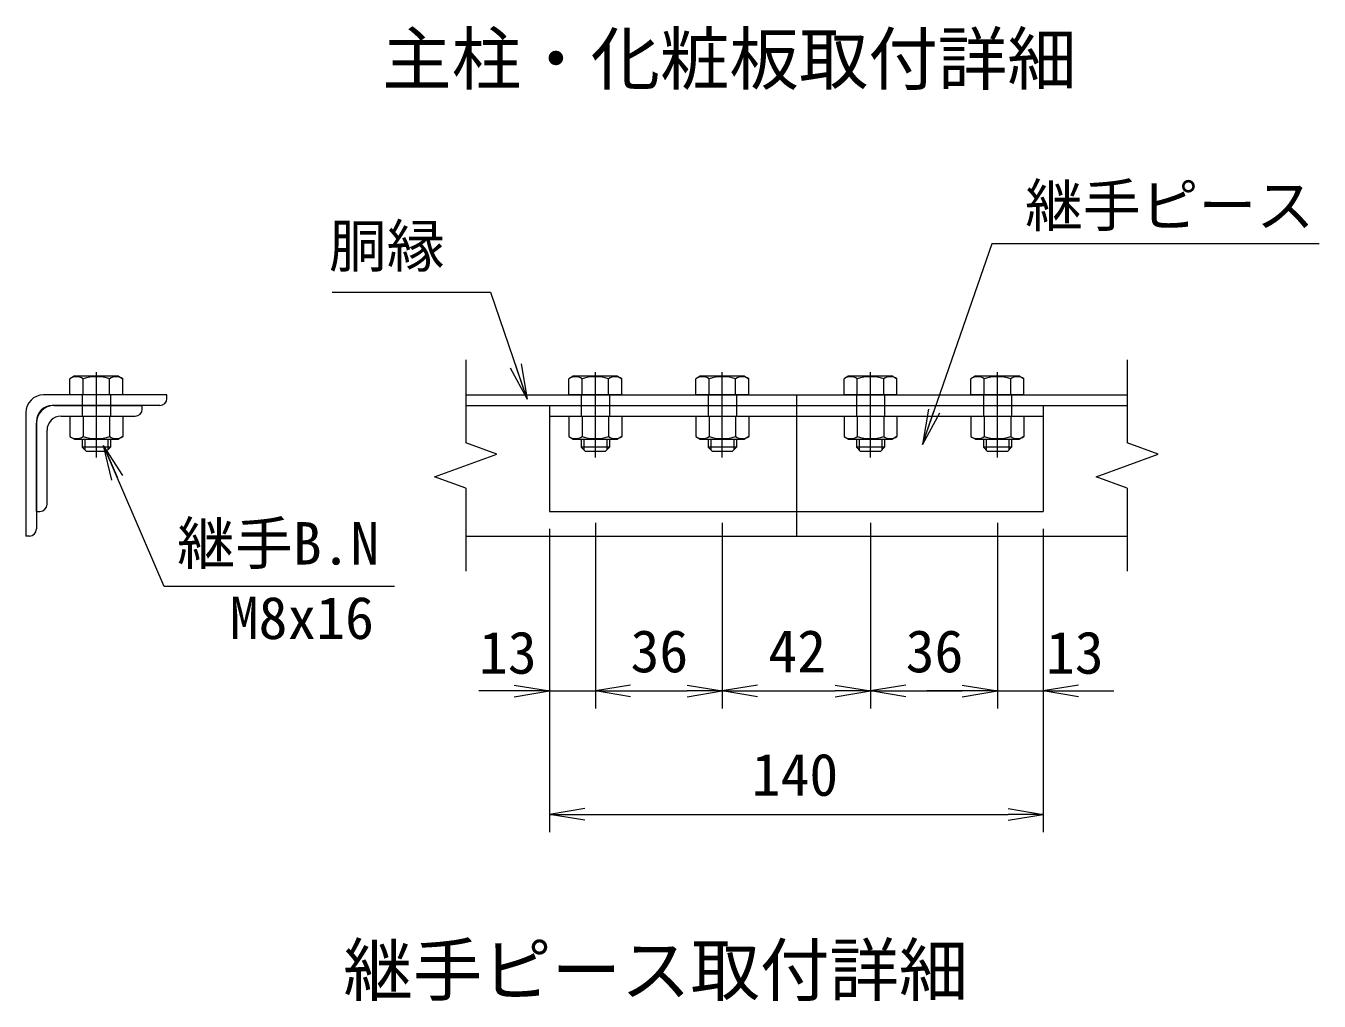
# Model space of a CAD drawing. Units: millimetres, scale not verified, with parts at other scales. Extents: x -4200 to 4200, y -2970 to 2970.
# Drawn here: x 832 to 2299, y 380 to 1486 of the extents above; entities that cross this region are included whole.
import ezdxf
from ezdxf.enums import TextEntityAlignment as Align

# ---------------------------------------------------------------- set-up
doc = ezdxf.new("R2010")
doc.units = ezdxf.units.MM
doc.header["$LTSCALE"] = 15
doc.linetypes.add('LONG_CHAIN', pattern=[21, 18, -1, 1, -1])
doc.linetypes.add('LONG_DASHED2', pattern=[13, 12, -1])
for name, color, linetype, lineweight in [('0-0_D-STR1', 1, 'Continuous', 9), ('0-1_D-BMK', 2, 'LONG_CHAIN', 9), ('0-4_D-STR-DIM', 7, 'Continuous', 9), ('0-5_0', 7, 'Continuous', 9), ('0-6_D-STR-TXT', 7, 'Continuous', 9), ('0-9_D-STR3', 3, 'Continuous', 9)]:
    doc.layers.add(name, color=color, linetype=linetype, lineweight=lineweight)
doc.layers.add('0-7_D-TTL-TXT', color=7, linetype='Continuous')
doc.styles.add('ＭＳ ゴシック', font='')
doc.styles.get('ＭＳ ゴシック').set_extended_font_data('MS Gothic')

# ---------------------------------------------------------------- blocks, each defined once
blk = doc.blocks.new('_Open')
at = {"layer": '0-5_0'}
blk.add_line((-15, 2.5), (0, 0), dxfattribs=at)
blk.add_lwpolyline([(-15, -2.5), (0, 0), (-15, 0)], dxfattribs=at)

msp = doc.modelspace()

# ---------------------------------------------------------------- linework, layer by layer
at = {"layer": '0-0_D-STR1'}
for p, q in [((992.09, 1067.06), (852.09, 1067.06)), ((992.09, 1063.06), (992.09, 1067.06)), ((1330.86, 1067.06), (2080.86, 1067.06)), ((1705.86, 1067.06), (1705.86, 1055.06)), ((832.09, 1047.06), (832.09, 907.06)), ((984.09, 1055.06), (862.09, 1055.06)), ((1330.86, 1055.06), (2080.86, 1055.06)), ((844.09, 1037.06), (844.09, 915.06)), ((1705.86, 935.06), (1705.86, 907.06)), ((836.09, 907.06), (832.09, 907.06)), ((1330.86, 907.06), (2080.86, 907.06))]:
    msp.add_line(p, q, dxfattribs=at)
at = {"layer": '0-0_D-STR1', "color": 4, "linetype": 'LONG_DASHED2'}
msp.add_line((1705.86, 1055.06), (1705.86, 935.06), dxfattribs=at)
at = {"layer": '0-0_D-STR1'}
for centre, radius, start, end in [((852.09, 1047.06), 20, 90, 180), ((984.09, 1063.06), 8, 270, 0), ((862.09, 1037.06), 18, 90, 180), ((836.09, 915.06), 8, 270, 0)]:
    msp.add_arc(centre, radius, start, end, dxfattribs=at)
at = {"layer": '0-1_D-BMK'}
for p, q in [((912.09, 996.26), (912.09, 1093.06)), ((1477.86, 996.26), (1477.86, 1093.06)), ((1621.86, 996.26), (1621.86, 1093.06)), ((1789.86, 996.26), (1789.86, 1093.06)), ((1933.86, 996.26), (1933.86, 1093.06))]:
    msp.add_line(p, q, dxfattribs=at)
at = {"layer": '0-4_D-STR-DIM'}
for p, q in [((1330.86, 1107.06), (1330.86, 1012.71)), ((2080.86, 1107.06), (2080.86, 1012.71)), ((1366.1, 999.88), (1330.86, 1012.71)), ((1295.62, 974.23), (1366.1, 999.88)), ((1330.86, 961.41), (1295.62, 974.23)), ((1330.86, 961.41), (1330.86, 867.06)), ((2080.86, 961.41), (2080.86, 867.06)), ((1425.86, 915.06), (1425.86, 711.34)), ((1425.86, 915.06), (1425.86, 571.34)), ((1477.86, 922.06), (1477.86, 711.34)), ((1477.86, 922.06), (1477.86, 711.34)), ((1621.86, 922.06), (1621.86, 711.34)), ((1621.86, 922.06), (1621.86, 711.34)), ((1789.86, 922.06), (1789.86, 711.34)), ((1789.86, 922.06), (1789.86, 711.34)), ((1933.86, 922.06), (1933.86, 711.34)), ((1933.86, 922.06), (1933.86, 711.34)), ((1985.86, 915.06), (1985.86, 711.34)), ((1985.86, 915.06), (1985.86, 571.34)), ((1385.86, 731.34), (1345.86, 731.34)), ((1425.86, 731.34), (1477.86, 731.34)), ((1517.86, 731.34), (1557.86, 731.34)), ((1517.86, 731.34), (1581.86, 731.34)), ((1661.86, 731.34), (1749.86, 731.34)), ((1829.86, 731.34), (1893.86, 731.34)), ((1893.86, 731.34), (1853.86, 731.34)), ((1933.86, 731.34), (1985.86, 731.34)), ((2025.86, 731.34), (2065.86, 731.34)), ((1465.86, 591.34), (1945.86, 591.34))]:
    msp.add_line(p, q, dxfattribs=at)
msp.add_lwpolyline([(2080.86, 961.41), (2045.62, 974.23), (2116.1, 999.88), (2080.86, 1012.71)], dxfattribs=at)
at = {"layer": '0-6_D-STR-TXT'}
for points in [[(2298.62, 1238.36), (1927.39, 1238.36), (1849.39, 1012.68)], [(1179.35, 1183.63), (1358.96, 1183.63), (1399.83, 1064.18)], [(1249.96, 850.02), (988.97, 850.02), (920.77, 1007.96)]]:
    msp.add_lwpolyline(points, dxfattribs=at)
at = {"layer": '0-9_D-STR3'}
for p, q in [((886.89, 1088.26), (882.06, 1085.47)), ((882.06, 1067.06), (882.06, 1085.47)), ((937.29, 1088.26), (886.89, 1088.26)), ((897.08, 1067.06), (897.08, 1085.47)), ((927.1, 1067.06), (927.1, 1085.47)), ((937.29, 1088.26), (942.11, 1085.47)), ((942.11, 1067.06), (942.11, 1085.47)), ((1452.66, 1088.26), (1447.84, 1085.47)), ((1447.84, 1067.06), (1447.84, 1085.47)), ((1503.06, 1088.26), (1452.66, 1088.26)), ((1462.85, 1067.06), (1462.85, 1085.47)), ((1492.87, 1067.06), (1492.87, 1085.47)), ((1503.06, 1088.26), (1507.88, 1085.47)), ((1507.88, 1067.06), (1507.88, 1085.47)), ((1596.66, 1088.26), (1591.84, 1085.47)), ((1591.84, 1067.06), (1591.84, 1085.47)), ((1647.06, 1088.26), (1596.66, 1088.26)), ((1606.85, 1067.06), (1606.85, 1085.47)), ((1636.87, 1067.06), (1636.87, 1085.47)), ((1647.06, 1088.26), (1651.88, 1085.47)), ((1651.88, 1067.06), (1651.88, 1085.47)), ((1764.66, 1088.26), (1759.84, 1085.47)), ((1759.84, 1067.06), (1759.84, 1085.47)), ((1815.06, 1088.26), (1764.66, 1088.26)), ((1774.85, 1067.06), (1774.85, 1085.47)), ((1804.87, 1067.06), (1804.87, 1085.47)), ((1815.06, 1088.26), (1819.88, 1085.47)), ((1819.88, 1067.06), (1819.88, 1085.47)), ((1908.66, 1088.26), (1903.84, 1085.47)), ((1903.84, 1067.06), (1903.84, 1085.47)), ((1959.06, 1088.26), (1908.66, 1088.26)), ((1918.85, 1067.06), (1918.85, 1085.47)), ((1948.87, 1067.06), (1948.87, 1085.47)), ((1959.06, 1088.26), (1963.88, 1085.47)), ((1963.88, 1067.06), (1963.88, 1085.47)), ((942.11, 1067.06), (882.06, 1067.06)), ((896.09, 1067.06), (896.09, 1043.06)), ((928.09, 1067.06), (928.09, 1043.06)), ((1507.88, 1067.06), (1447.84, 1067.06)), ((1461.86, 1067.06), (1461.86, 1043.06)), ((1493.86, 1067.06), (1493.86, 1043.06)), ((1651.88, 1067.06), (1591.84, 1067.06)), ((1605.86, 1067.06), (1605.86, 1043.06)), ((1637.86, 1067.06), (1637.86, 1043.06)), ((1819.88, 1067.06), (1759.84, 1067.06)), ((1773.86, 1067.06), (1773.86, 1043.06)), ((1805.86, 1067.06), (1805.86, 1043.06)), ((1963.88, 1067.06), (1903.84, 1067.06)), ((1917.86, 1067.06), (1917.86, 1043.06)), ((1949.86, 1067.06), (1949.86, 1043.06)), ((864.09, 1055.06), (964.09, 1055.06)), ((872.09, 1043.06), (956.09, 1043.06)), ((882.06, 1043.06), (882.06, 1019.96)), ((882.06, 1043.06), (942.11, 1043.06)), ((897.08, 1043.06), (897.08, 1019.96)), ((927.1, 1043.06), (927.1, 1019.96)), ((942.11, 1043.06), (942.11, 1019.96)), ((964.09, 1051.06), (964.09, 1055.06)), ((1425.86, 1055.06), (1425.86, 935.06)), ((1425.86, 1055.06), (1985.86, 1055.06)), ((1425.86, 1043.06), (1985.86, 1043.06)), ((1447.84, 1043.06), (1447.84, 1019.96)), ((1447.84, 1043.06), (1507.88, 1043.06)), ((1462.85, 1043.06), (1462.85, 1019.96)), ((1492.87, 1043.06), (1492.87, 1019.96)), ((1507.88, 1043.06), (1507.88, 1019.96)), ((1591.84, 1043.06), (1591.84, 1019.96)), ((1591.84, 1043.06), (1651.88, 1043.06)), ((1606.85, 1043.06), (1606.85, 1019.96)), ((1636.87, 1043.06), (1636.87, 1019.96)), ((1651.88, 1043.06), (1651.88, 1019.96)), ((1759.84, 1043.06), (1759.84, 1019.96)), ((1759.84, 1043.06), (1819.88, 1043.06)), ((1774.85, 1043.06), (1774.85, 1019.96)), ((1804.87, 1043.06), (1804.87, 1019.96)), ((1819.88, 1043.06), (1819.88, 1019.96)), ((1903.84, 1043.06), (1903.84, 1019.96)), ((1903.84, 1043.06), (1963.88, 1043.06)), ((1918.85, 1043.06), (1918.85, 1019.96)), ((1948.87, 1043.06), (1948.87, 1019.96)), ((1963.88, 1043.06), (1963.88, 1019.96)), ((1985.86, 1055.06), (1985.86, 935.06)), ((844.09, 935.06), (844.09, 1035.06)), ((856.09, 943.06), (856.09, 1027.06)), ((882.06, 1019.96), (887.09, 1017.06)), ((887.09, 1017.06), (937.09, 1017.06)), ((896.09, 1017.06), (896.09, 1007.86)), ((899.09, 1017.06), (899.09, 1004.86)), ((925.09, 1017.06), (925.09, 1004.86)), ((928.09, 1017.06), (928.09, 1007.86)), ((942.11, 1019.96), (937.09, 1017.06)), ((1447.84, 1019.96), (1452.86, 1017.06)), ((1452.86, 1017.06), (1502.86, 1017.06)), ((1461.86, 1017.06), (1461.86, 1007.86)), ((1464.86, 1017.06), (1464.86, 1004.86)), ((1490.86, 1017.06), (1490.86, 1004.86)), ((1493.86, 1017.06), (1493.86, 1007.86)), ((1507.88, 1019.96), (1502.86, 1017.06)), ((1591.84, 1019.96), (1596.86, 1017.06)), ((1596.86, 1017.06), (1646.86, 1017.06)), ((1605.86, 1017.06), (1605.86, 1007.86)), ((1608.86, 1017.06), (1608.86, 1004.86)), ((1634.86, 1017.06), (1634.86, 1004.86)), ((1637.86, 1017.06), (1637.86, 1007.86)), ((1651.88, 1019.96), (1646.86, 1017.06)), ((1759.84, 1019.96), (1764.86, 1017.06)), ((1764.86, 1017.06), (1814.86, 1017.06)), ((1773.86, 1017.06), (1773.86, 1007.86)), ((1776.86, 1017.06), (1776.86, 1004.86)), ((1802.86, 1017.06), (1802.86, 1004.86)), ((1805.86, 1017.06), (1805.86, 1007.86)), ((1819.88, 1019.96), (1814.86, 1017.06)), ((1903.84, 1019.96), (1908.86, 1017.06)), ((1908.86, 1017.06), (1958.86, 1017.06)), ((1917.86, 1017.06), (1917.86, 1007.86)), ((1920.86, 1017.06), (1920.86, 1004.86)), ((1946.86, 1017.06), (1946.86, 1004.86)), ((1949.86, 1017.06), (1949.86, 1007.86)), ((1963.88, 1019.96), (1958.86, 1017.06)), ((896.09, 1007.86), (900.89, 1003.06)), ((928.09, 1007.86), (896.09, 1007.86)), ((923.29, 1003.06), (900.89, 1003.06)), ((928.09, 1007.86), (923.29, 1003.06)), ((1461.86, 1007.86), (1466.66, 1003.06)), ((1493.86, 1007.86), (1461.86, 1007.86)), ((1489.06, 1003.06), (1466.66, 1003.06)), ((1493.86, 1007.86), (1489.06, 1003.06)), ((1605.86, 1007.86), (1610.66, 1003.06)), ((1637.86, 1007.86), (1605.86, 1007.86)), ((1633.06, 1003.06), (1610.66, 1003.06)), ((1637.86, 1007.86), (1633.06, 1003.06)), ((1773.86, 1007.86), (1778.66, 1003.06)), ((1805.86, 1007.86), (1773.86, 1007.86)), ((1801.06, 1003.06), (1778.66, 1003.06)), ((1805.86, 1007.86), (1801.06, 1003.06)), ((1917.86, 1007.86), (1922.66, 1003.06)), ((1949.86, 1007.86), (1917.86, 1007.86)), ((1945.06, 1003.06), (1922.66, 1003.06)), ((1949.86, 1007.86), (1945.06, 1003.06)), ((844.09, 935.06), (848.09, 935.06)), ((1425.86, 935.06), (1985.86, 935.06))]:
    msp.add_line(p, q, dxfattribs=at)
for centre, radius, start, end in [((889.57, 1074.5), 13.29, 55.61585, 124.38415), ((912.09, 1038.12), 49.68, 72.4121, 107.5879), ((934.6, 1074.5), 13.29, 55.61585, 124.38415), ((1455.35, 1074.5), 13.29, 55.61585, 124.38415), ((1477.86, 1038.12), 49.68, 72.4121, 107.5879), ((1500.38, 1074.5), 13.29, 55.61585, 124.38415), ((1599.35, 1074.5), 13.29, 55.61585, 124.38415), ((1621.86, 1038.12), 49.68, 72.4121, 107.5879), ((1644.38, 1074.5), 13.29, 55.61585, 124.38415), ((1767.35, 1074.5), 13.29, 55.61585, 124.38415), ((1789.86, 1038.12), 49.68, 72.4121, 107.5879), ((1812.38, 1074.5), 13.29, 55.61585, 124.38415), ((1911.35, 1074.5), 13.29, 55.61585, 124.38415), ((1933.86, 1038.12), 49.68, 72.4121, 107.5879), ((1956.38, 1074.5), 13.29, 55.61585, 124.38415), ((864.09, 1035.06), 20, 90, 180), ((872.09, 1027.06), 16, 90, 180), ((956.09, 1051.06), 8, 270, 0), ((889.57, 1030.92), 13.29, 235.61585, 304.38416), ((912.09, 1067.31), 49.68, 252.4121, 287.5879), ((934.6, 1030.92), 13.29, 235.61586, 304.38414), ((1455.35, 1030.92), 13.29, 235.61585, 304.38416), ((1477.86, 1067.31), 49.68, 252.4121, 287.5879), ((1500.38, 1030.92), 13.29, 235.61586, 304.38414), ((1599.35, 1030.92), 13.29, 235.61585, 304.38416), ((1621.86, 1067.31), 49.68, 252.4121, 287.5879), ((1644.38, 1030.92), 13.29, 235.61586, 304.38414), ((1767.35, 1030.92), 13.29, 235.61585, 304.38416), ((1789.86, 1067.31), 49.68, 252.4121, 287.5879), ((1812.38, 1030.92), 13.29, 235.61586, 304.38414), ((1911.35, 1030.92), 13.29, 235.61585, 304.38416), ((1933.86, 1067.31), 49.68, 252.4121, 287.5879), ((1956.38, 1030.92), 13.29, 235.61586, 304.38414), ((848.09, 943.06), 8, 270, 0)]:
    msp.add_arc(centre, radius, start, end, dxfattribs=at)

# ---------------------------------------------------------------- block references
at = {"layer": '0-4_D-STR-DIM', "xscale": 2.666667, "yscale": 2.666667}
for p in [(1425.86, 731.34), (1621.86, 731.34), (1789.86, 731.34), (1933.86, 731.34), (1933.86, 731.34), (1985.86, 591.34)]:
    msp.add_blockref('_Open', p, dxfattribs=at)
at = {"layer": '0-4_D-STR-DIM', "xscale": 2.666667, "yscale": 2.666667, "rotation": 180}
for p in [(1477.86, 731.34), (1477.86, 731.34), (1621.86, 731.34), (1789.86, 731.34), (1985.86, 731.34), (1425.86, 591.34)]:
    msp.add_blockref('_Open', p, dxfattribs=at)
at = {"layer": '0-6_D-STR-TXT', "xscale": 2.666667, "yscale": 2.666667}
for p, rotation in [((1400.48, 1062.29), 288.89188), ((1848.74, 1010.79), 250.93299), ((919.98, 1009.79), 113.3565)]:
    msp.add_blockref('_Open', p, dxfattribs=dict(at, rotation=rotation))

# ---------------------------------------------------------------- texts
at = {"layer": '0-4_D-STR-DIM', "style": 'ＭＳ ゴシック'}
for s, p in [('13', (1345.95, 736.54)), ('36', (1517.76, 738.09)), ('42', (1674.14, 738.09)), ('36', (1829.76, 738.09)), ('13', (1988.87, 736.54)), ('140', (1655.21, 598.09))]:
    msp.add_text(s, height=48.06, dxfattribs=at).set_placement(p, align=Align.BOTTOM_LEFT)
at = {"layer": '0-6_D-STR-TXT', "style": 'ＭＳ ゴシック'}
for s, p in [('継手ピース', (1965.18, 1243.58)), ('胴縁', (1175.8, 1197.61)), ('継手B.N', (1003.68, 860.35)), ('M8x16', (1063.32, 775.87))]:
    msp.add_text(s, height=48.06, dxfattribs=at).set_placement(p, align=Align.BOTTOM_LEFT)
at = {"layer": '0-7_D-TTL-TXT', "style": 'ＭＳ ゴシック'}
for s, p in [('主柱・化粧板取付詳細', (1236.24, 1402.02)), ('継手ピース取付詳細', (1192.06, 368.74))]:
    msp.add_text(s, height=57.73, dxfattribs=at).set_placement(p, align=Align.BOTTOM_LEFT)

doc.saveas('drawing.dxf')
